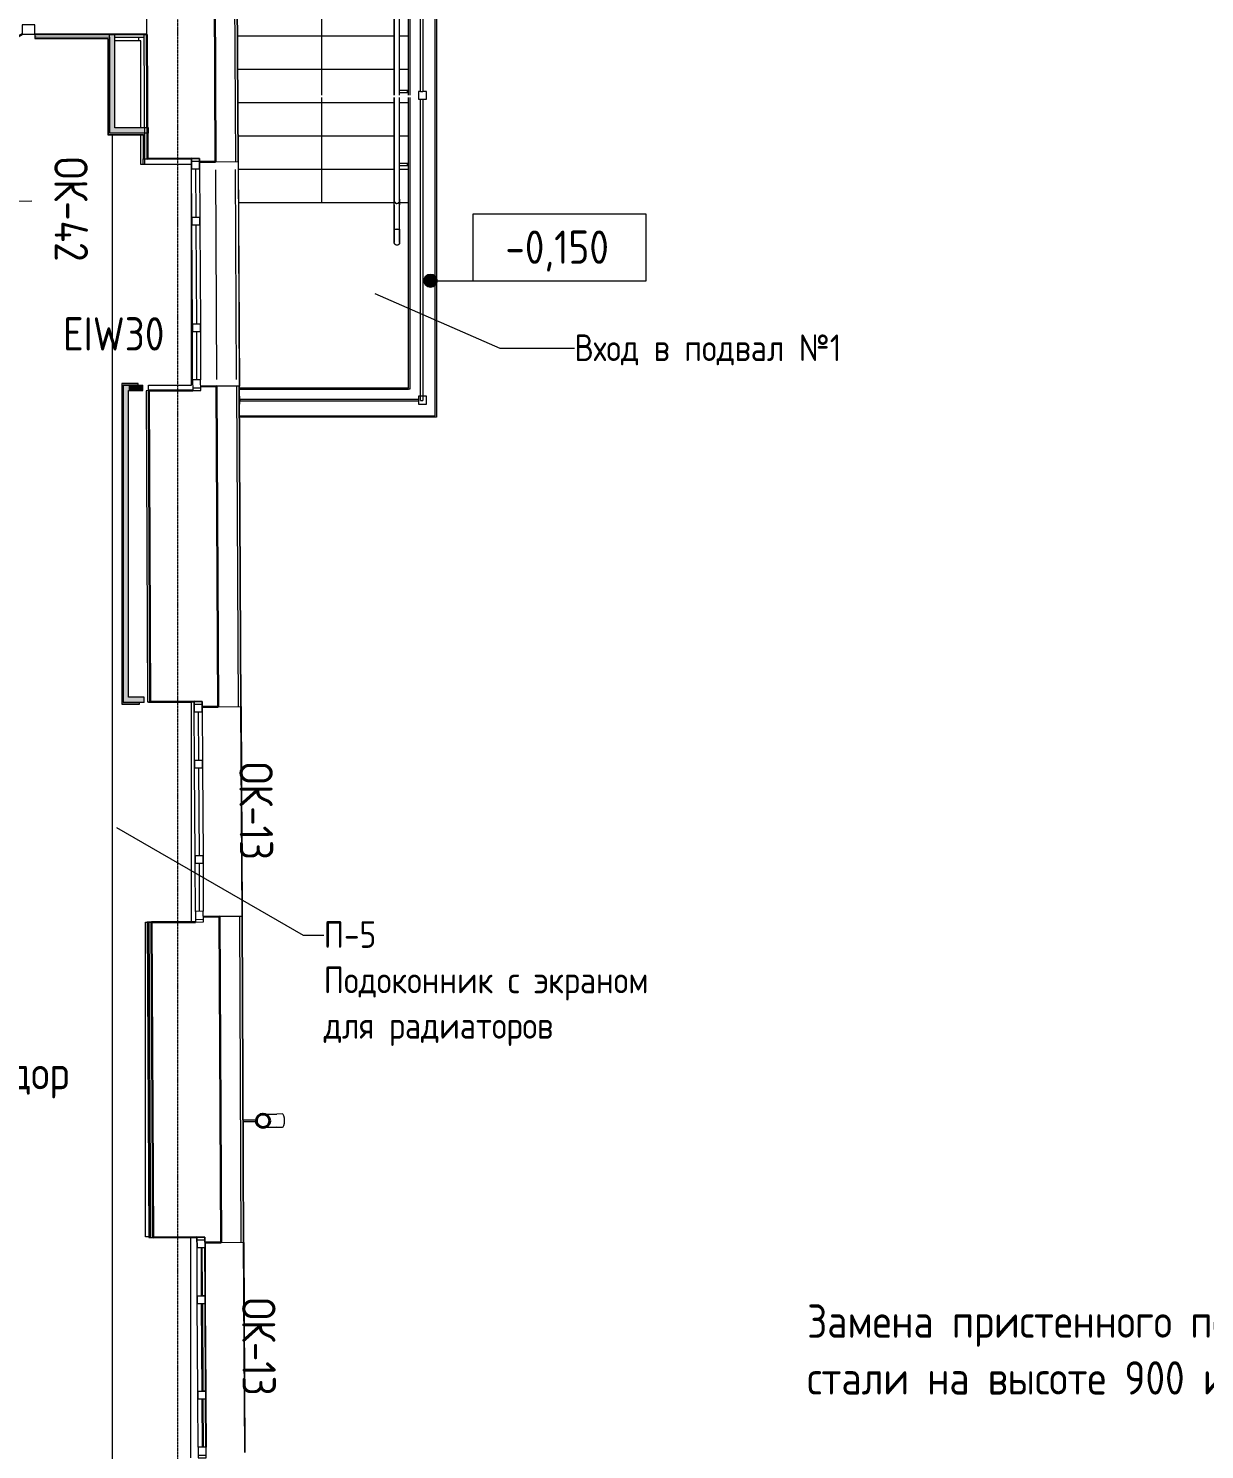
# Model space of a CAD drawing. Header units: millimetres. Extents: x -11345 to 411485, y -9810 to 73012.
# Drawn here: x 33933 to 42759, y 25864 to 36528 of the extents above; entities that cross this region are included whole.
import ezdxf

# ---------------------------------------------------------------- set-up
doc = ezdxf.new("R2010")
doc.units = ezdxf.units.MM
doc.linetypes.add('ADSK_Линия сетки', pattern=[25, 20, -2.5, 0, -2.5])
for name, color, linetype, lineweight in [('_ Окна', 7, 'Continuous', 9), ('Аннотация', 7, 'Continuous', 18), ('Двери', 7, 'Continuous', 9), ('Лестницы', 7, 'Continuous', 9), ('Марки окон', 7, 'Continuous', 20), ('Марки помещений', 7, 'Continuous', 20), ('Обобщенные модели', 7, 'Continuous', 18), ('Ограждение', 7, 'Continuous', 9), ('Окна', 7, 'Continuous', 9), ('Оси', 253, 'Continuous', 9), ('Отметки', 7, 'Continuous', 9), ('Перекрытие', 7, 'Continuous', 9), ('Размеры', 7, 'Continuous', 5), ('Стены внутренние', 7, 'Continuous', 18), ('Стены наружные', 7, 'Continuous', 18), ('Стены несущие', 7, 'Continuous', 30), ('Стены отделка', 7, 'Continuous', 30), ('Стены штриховка', 7, 'Continuous', 9), ('Стрелки вверх', 7, 'Continuous', 18)]:
    doc.layers.add(name, color=color, linetype=linetype, lineweight=lineweight)
doc.styles.add('GOST Common_2', font='GOST_Common.ttf', dxfattribs={"width": 0.9, "height": 250})
doc.styles.add('GOST Common_3', font='GOST_Common.ttf', dxfattribs={"width": 0.9, "height": 250})
doc.styles.add('GOST Common_6', font='GOST_Common.ttf', dxfattribs={"width": 0.9, "height": 200})
doc.styles.add('GOST Common_7', font='GOST_Common.ttf', dxfattribs={"width": 0.9, "height": 200})
doc.dimstyles.new('ADSK_Основной_2_мм', dxfattribs={"dimscale": 304.8, "dimtxt": 201.142999, "dimasz": 0.463911, "dimexe": 0.492126, "dimexo": 0.492126, "dimgap": 0.098425, "dimtad": 1, "dimrnd": 0.01, "dimdsep": 46, "dimtxsty": 'GOST Common_7', "dimblk1": 'OBLIQUE', "dimblk2": 'OBLIQUE', "dimsah": 1, "dimcen": 0.09, "dimdle": 0.492126, "dimazin": 2, "dimtfac": 1, "dimtdec": 4, "dimtix": 1, "dimtmove": 0, "dimatfit": 3, "dimfxl": 1, "dimtvp": 1, "dimtolj": 1, "dimtzin": 0, "dimlwd": 20, "dimlwe": 20, "dimarcsym": 2})
pattern_1 = [(45, (0, 0), (-106.066, 106.066), [])]

# ---------------------------------------------------------------- blocks, each defined once
blk = doc.blocks.new('Водосток - Тип 1 _карниз больше 490мм_-5143036-План 1-го этажа')
at = {"layer": 'Обобщенные модели'}
for p, q in [((75, 306), (75, 264)), ((175, 264), (175, 306)), ((120, 109), (120, 11)), ((130, 11), (130, 109))]:
    blk.add_line(p, q, dxfattribs=at)
at = {"layer": 'Обобщенные модели', "flags": 128}
for points in [[(75, 173), (75, 174), (75, 177), (75, 180), (75, 183), (75, 186), (75, 190), (75, 193), (75, 197), (75, 201), (75, 205), (75, 210), (75, 214), (75, 219), (75, 224), (75, 229), (75, 234), (75, 239), (75, 245), (75, 250), (75, 256), (75, 261), (75, 264)], [(175, 264), (175, 258), (175, 252), (175, 247), (175, 242), (175, 236), (175, 231), (175, 226), (175, 221), (175, 216), (175, 212), (175, 207), (175, 203), (175, 199), (175, 195), (175, 191), (175, 188), (175, 184), (175, 181), (175, 178), (175, 175), (175, 173)]]:
    blk.add_lwpolyline(points, dxfattribs=at)
at = {"layer": 'Обобщенные модели'}
for start, end in [(90, 270), (270, 90)]:
    blk.add_arc((125, 160), 52, start, end, dxfattribs=at)
at = {"layer": 'Обобщенные модели', "lineweight": 40}
for start, end in [(90, 270), (270, 90)]:
    blk.add_arc((125, 160), 50, start, end, dxfattribs=at)
at = {"layer": 'Обобщенные модели'}
for start_param, end_param in [(4.712389, 6.283185), (3.141593, 4.712389)]:
    blk.add_ellipse((125, 306), major_axis=(-50, 0), ratio=0.309017, start_param=start_param, end_param=end_param, dxfattribs=at)
blk = doc.blocks.new('Дверь-Alumark_двупольная с глухим окном_S70 - 1520х2200 _алюм_ост_ Д11п-6262946-План 1-го этажа')
at = {"layer": 'Двери', "lineweight": 30}
for p, q in [((-540, 190), (166, 597)), ((790, 190), (344, 447))]:
    blk.add_line(p, q, dxfattribs=at)
at = {"layer": 'Двери'}
for p, q in [((-635, 190), (-635, 120)), ((-540, 190), (-635, 190)), ((-635, 120), (-540, 120)), ((-540, 120), (-540, 190)), ((790, 190), (790, 120)), ((885, 190), (790, 190)), ((790, 120), (885, 120)), ((885, 120), (885, 190))]:
    blk.add_line(p, q, dxfattribs=at)
blk = doc.blocks.new('окно трехпол с фрамугой - 1615-2300_h___нов_ ок-13-2116291-План 1-го этажа')
at = {"layer": '_ Окна', "lineweight": 18}
for p, q in [((-828, 75), (-828, 135)), ((-828, 135), (-748, 135)), ((-748, 135), (-748, 75)), ((-388, 75), (-388, 135)), ((-388, 135), (-328, 135)), ((-328, 135), (-328, 75)), ((327, 75), (327, 135)), ((327, 135), (387, 135)), ((387, 135), (387, 75)), ((747, 135), (747, 75)), ((827, 135), (747, 135)), ((827, 75), (827, 135)), ((-748, 75), (-828, 75)), ((-328, 75), (-388, 75)), ((387, 75), (327, 75)), ((747, 75), (827, 75))]:
    blk.add_line(p, q, dxfattribs=at)
at = {"layer": '_ Окна'}
for p, q in [((-808, 75), (-808, 135)), ((807, 75), (807, 135)), ((-748, 105), (-388, 105)), ((-328, 105), (327, 105)), ((387, 105), (747, 105))]:
    blk.add_line(p, q, dxfattribs=at)
at = {"layer": 'Окна'}
for p, q in [((-828, 135), (-828, 75)), ((-748, 135), (-828, 135)), ((-748, 135), (-388, 135)), ((-328, 135), (-388, 135)), ((-328, 135), (327, 135)), ((387, 135), (327, 135)), ((387, 135), (747, 135)), ((827, 135), (747, 135)), ((827, 75), (827, 135)), ((-828, 75), (-748, 75)), ((-388, 75), (-748, 75)), ((-388, 75), (-328, 75)), ((327, 75), (-328, 75)), ((327, 75), (387, 75)), ((747, 75), (387, 75)), ((747, 75), (827, 75))]:
    blk.add_line(p, q, dxfattribs=at)
blk = doc.blocks.new('окно трехпол с фрамугой - 1615-2300_h___нов_ ок-13-V43-План 1-го этажа')
at = {"layer": '_ Окна', "lineweight": 18}
for p, q in [((-828, 75), (-828, 135)), ((-828, 135), (-748, 135)), ((-748, 135), (-748, 75)), ((-388, 75), (-388, 135)), ((-388, 135), (-328, 135)), ((-328, 135), (-328, 75)), ((327, 75), (327, 135)), ((327, 135), (387, 135)), ((387, 135), (387, 75)), ((747, 135), (747, 75)), ((827, 135), (747, 135)), ((827, 75), (827, 135)), ((-748, 75), (-828, 75)), ((-328, 75), (-388, 75)), ((387, 75), (327, 75)), ((747, 75), (827, 75))]:
    blk.add_line(p, q, dxfattribs=at)
at = {"layer": '_ Окна'}
for p, q in [((-808, 75), (-808, 135)), ((807, 75), (807, 135)), ((-748, 105), (-388, 105)), ((-328, 105), (327, 105)), ((387, 105), (747, 105))]:
    blk.add_line(p, q, dxfattribs=at)
at = {"layer": 'Окна'}
for p, q in [((-828, 135), (-828, 75)), ((-748, 135), (-828, 135)), ((-748, 135), (-388, 135)), ((-328, 135), (-388, 135)), ((-328, 135), (327, 135)), ((387, 135), (327, 135)), ((387, 135), (747, 135)), ((827, 135), (747, 135)), ((827, 75), (827, 135)), ((-828, 75), (-748, 75)), ((-388, 75), (-748, 75)), ((-388, 75), (-328, 75)), ((327, 75), (-328, 75)), ((327, 75), (387, 75)), ((747, 75), (387, 75)), ((747, 75), (827, 75))]:
    blk.add_line(p, q, dxfattribs=at)
blk = doc.blocks.new('окно трехпол с фрамугой - 1700-2320_h___нов_ ок42 ЕIW30-6531922-План 1-го этажа')
at = {"layer": '_ Окна', "lineweight": 18}
for p, q in [((-870, 75), (-870, 135)), ((-870, 135), (-790, 135)), ((-790, 135), (-790, 75)), ((-430, 75), (-430, 135)), ((-430, 135), (-370, 135)), ((-370, 135), (-370, 75)), ((370, 75), (370, 135)), ((370, 135), (430, 135)), ((430, 135), (430, 75)), ((790, 135), (790, 75)), ((870, 135), (790, 135)), ((870, 75), (870, 135)), ((-790, 75), (-870, 75)), ((-370, 75), (-430, 75)), ((430, 75), (370, 75)), ((790, 75), (870, 75))]:
    blk.add_line(p, q, dxfattribs=at)
at = {"layer": '_ Окна'}
for p, q in [((-850, 75), (-850, 135)), ((850, 75), (850, 135)), ((-790, 105), (-430, 105)), ((-370, 105), (370, 105)), ((430, 105), (790, 105))]:
    blk.add_line(p, q, dxfattribs=at)
at = {"layer": 'Окна'}
for p, q in [((-870, 135), (-870, 75)), ((-790, 135), (-870, 135)), ((-790, 135), (-430, 135)), ((-370, 135), (-430, 135)), ((-370, 135), (370, 135)), ((430, 135), (370, 135)), ((430, 135), (790, 135)), ((870, 135), (790, 135)), ((870, 75), (870, 135)), ((-870, 75), (-790, 75)), ((-430, 75), (-790, 75)), ((-430, 75), (-370, 75)), ((370, 75), (-370, 75)), ((370, 75), (430, 75)), ((790, 75), (430, 75)), ((790, 75), (870, 75))]:
    blk.add_line(p, q, dxfattribs=at)
blk = doc.blocks.new('Ограждение 5 - Ограждение 1-6938385-План 1-го этажа')
at = {"layer": 'Ограждение'}
h = blk.add_hatch(dxfattribs=at)
h.set_pattern_fill('FP_23', color=256, style=0, pattern_type=2)
h.set_pattern_definition(pattern_1)
h.paths.add_polyline_path([(4732, 39311), (4739, 39311), (4739, 39327), (4699, 39327), (4699, 39311)])
h.paths.add_polyline_path([(4666, 39311), (4666, 39327), (4593, 39327), (4593, 39311), (4665, 39311)])
h.paths.add_polyline_path([(3453, 39311), (3475, 39311), (3475, 39327), (3435, 39327), (3435, 39311)])
h = blk.add_hatch(dxfattribs=at)
h.set_pattern_fill('FP_23', color=256, style=0, pattern_type=2)
h.set_pattern_definition(pattern_1)
h.paths.add_polyline_path([(3673, 39311), (3689, 39311), (3689, 39327), (3673, 39327)])
h.paths.add_polyline_path([(3573, 39311), (3589, 39311), (3589, 39327), (3573, 39327)])
h.paths.add_polyline_path([(4389, 39311), (4389, 39327), (4373, 39327), (4373, 39311)])
h.paths.add_polyline_path([(3773, 39311), (3789, 39311), (3789, 39327), (3773, 39327)])
h.paths.add_polyline_path([(3873, 39311), (3889, 39311), (3889, 39327), (3873, 39327)])
h.paths.add_polyline_path([(4589, 39311), (4589, 39327), (4573, 39327), (4573, 39311)])
h.paths.add_polyline_path([(4073, 39311), (4089, 39311), (4089, 39327), (4073, 39327)])
h.paths.add_polyline_path([(4489, 39311), (4489, 39327), (4473, 39327), (4473, 39311)])
h.paths.add_polyline_path([(3989, 39311), (3989, 39327), (3973, 39327), (3973, 39311)])
h.paths.add_polyline_path([(4273, 39311), (4289, 39311), (4289, 39327), (4273, 39327)])
h.paths.add_polyline_path([(4189, 39311), (4189, 39327), (4173, 39327), (4173, 39311)])
h = blk.add_hatch(dxfattribs=at)
h.set_pattern_fill('FP_23', color=256, style=0, pattern_type=2)
h.set_pattern_definition(pattern_1)
h.paths.add_polyline_path([(4838, 38534), (4838, 38651), (4822, 38651), (4822, 38534)])
at = {"layer": 'Ограждение', "lineweight": 18}
for p, q in [((3475, 39327), (3435, 39327)), ((3435, 39327), (3435, 39311)), ((3435, 39311), (3475, 39311)), ((3475, 39311), (3475, 39327)), ((3589, 39327), (3573, 39327)), ((3573, 39327), (3573, 39311)), ((3589, 39311), (3589, 39327)), ((3689, 39327), (3673, 39327)), ((3673, 39327), (3673, 39311)), ((3689, 39311), (3689, 39327)), ((3789, 39327), (3773, 39327)), ((3773, 39327), (3773, 39311)), ((3789, 39311), (3789, 39327)), ((3889, 39327), (3873, 39327)), ((3873, 39327), (3873, 39311)), ((3889, 39311), (3889, 39327)), ((3989, 39327), (3973, 39327)), ((3973, 39327), (3973, 39311)), ((3989, 39311), (3989, 39327)), ((4089, 39327), (4073, 39327)), ((4073, 39327), (4073, 39311)), ((4089, 39311), (4089, 39327)), ((4189, 39327), (4173, 39327)), ((4173, 39327), (4173, 39311)), ((4189, 39311), (4189, 39327)), ((4289, 39327), (4273, 39327)), ((4273, 39327), (4273, 39311)), ((4289, 39311), (4289, 39327)), ((4389, 39327), (4373, 39327)), ((4373, 39327), (4373, 39311)), ((4389, 39311), (4389, 39327)), ((4489, 39327), (4473, 39327)), ((4473, 39327), (4473, 39311)), ((4489, 39311), (4489, 39327)), ((4589, 39327), (4573, 39327)), ((4573, 39327), (4573, 39311)), ((4589, 39311), (4589, 39327)), ((4666, 39327), (4593, 39327)), ((4593, 39327), (4593, 39311)), ((4593, 39311), (4666, 39311)), ((4666, 39311), (4666, 39327)), ((4739, 39327), (4699, 39327)), ((4699, 39327), (4699, 39311)), ((4699, 39311), (4739, 39311)), ((4739, 39311), (4739, 39327)), ((4866, 39347), (4806, 39347)), ((4806, 39347), (4806, 39287)), ((4806, 39287), (4866, 39287)), ((4866, 39287), (4866, 39347)), ((4838, 39161), (4822, 39161)), ((4822, 39161), (4822, 39145)), ((4822, 39145), (4838, 39145)), ((4838, 39145), (4838, 39161)), ((4838, 39061), (4822, 39061)), ((4822, 39061), (4822, 39045)), ((4822, 39045), (4838, 39045)), ((4838, 39045), (4838, 39061)), ((4838, 38961), (4822, 38961)), ((4822, 38961), (4822, 38945)), ((4822, 38945), (4838, 38945)), ((4838, 38945), (4838, 38961)), ((4838, 38861), (4822, 38861)), ((4822, 38861), (4822, 38845)), ((4822, 38845), (4838, 38845)), ((4838, 38845), (4838, 38861)), ((4838, 38761), (4822, 38761)), ((4822, 38761), (4822, 38745)), ((4822, 38745), (4838, 38745)), ((4838, 38745), (4838, 38761)), ((4838, 38661), (4822, 38661)), ((4822, 38661), (4822, 38654)), ((4822, 38654), (4838, 38654)), ((4838, 38651), (4822, 38651)), ((4822, 38651), (4822, 38534)), ((4838, 38654), (4838, 38661)), ((4838, 38534), (4838, 38651)), ((4822, 38534), (4838, 38534))]:
    blk.add_line(p, q, dxfattribs=at)
at = {"layer": 'Ограждение'}
for p, q in [((3475, 39327), (3573, 39327)), ((3573, 39311), (3475, 39311)), ((3589, 39327), (3673, 39327)), ((3673, 39311), (3589, 39311)), ((3689, 39327), (3773, 39327)), ((3773, 39311), (3689, 39311)), ((3789, 39327), (3873, 39327)), ((3873, 39311), (3789, 39311)), ((3889, 39327), (3973, 39327)), ((3973, 39311), (3889, 39311)), ((3989, 39327), (4073, 39327)), ((4073, 39311), (3989, 39311)), ((4089, 39327), (4173, 39327)), ((4173, 39311), (4089, 39311)), ((4189, 39327), (4273, 39327)), ((4273, 39311), (4189, 39311)), ((4289, 39327), (4373, 39327)), ((4373, 39311), (4289, 39311)), ((4389, 39327), (4473, 39327)), ((4473, 39311), (4389, 39311)), ((4489, 39327), (4573, 39327)), ((4573, 39311), (4489, 39311)), ((4589, 39327), (4593, 39327)), ((4593, 39311), (4589, 39311)), ((4822, 39161), (4822, 39287)), ((4838, 39287), (4838, 39161)), ((4822, 39061), (4822, 39145)), ((4838, 39145), (4838, 39061)), ((4822, 38961), (4822, 39045)), ((4838, 39045), (4838, 38961)), ((4822, 38861), (4822, 38945)), ((4838, 38945), (4838, 38861)), ((4822, 38761), (4822, 38845)), ((4838, 38845), (4838, 38761)), ((4822, 38661), (4822, 38745)), ((4838, 38745), (4838, 38661)), ((4822, 38651), (4822, 38654)), ((4838, 38654), (4838, 38651)), ((4822, 36054), (4822, 38534)), ((4838, 38534), (4838, 36054)), ((4822, 36056), (4806, 36056)), ((4806, 36056), (4806, 35996)), ((4822, 36054), (4838, 36054)), ((4866, 36056), (4838, 36056)), ((4866, 35996), (4866, 36056)), ((4806, 35996), (4866, 35996)), ((4822, 33736), (4822, 35996)), ((4838, 35996), (4838, 33736)), ((3466, 33769), (3463, 33769)), ((3464, 33709), (3466, 33709)), ((3466, 33709), (3466, 33769)), ((3466, 33747), (4806, 33747)), ((3466, 33747), (4806, 33747)), ((3466, 33747), (3466, 33731)), ((4806, 33731), (3466, 33731)), ((4866, 33769), (4806, 33769)), ((4806, 33769), (4806, 33709)), ((4806, 33709), (4866, 33709)), ((4822, 33736), (4838, 33736)), ((4866, 33709), (4866, 33769))]:
    blk.add_line(p, q, dxfattribs=at)
blk = doc.blocks.new('Тип верхнего поручня - Верхний поручень_Внутренний_-6947283-План 1-го этажа')
at = {"layer": 'Ограждение'}
for p, q in [((4625, 39302), (4625, 39102)), ((4648, 39302), (4643, 39302)), ((4665, 39102), (4665, 39302)), ((4625, 39102), (4625, 38989)), ((4665, 38989), (4665, 39102)), ((4625, 38970), (4625, 36027)), ((4665, 36027), (4665, 38970)), ((4625, 36011), (4625, 35248)), ((4665, 35248), (4665, 36011)), ((4625, 35204), (4625, 35022)), ((4665, 35022), (4665, 35204)), ((4643, 35022), (4648, 35022))]:
    blk.add_line(p, q, dxfattribs=at)
at = {"layer": 'Ограждение', "flags": 128}
for points in [[(4625, 38989), (4625, 38988), (4625, 38987), (4625, 38986), (4625, 38984), (4625, 38983), (4625, 38982), (4625, 38981), (4625, 38980), (4625, 38979), (4625, 38977), (4625, 38976), (4625, 38975), (4625, 38974), (4625, 38973), (4625, 38972), (4625, 38971), (4625, 38970)], [(4665, 38970), (4665, 38971), (4665, 38972), (4665, 38973), (4665, 38974), (4665, 38975), (4665, 38976), (4665, 38978), (4665, 38979), (4665, 38980), (4665, 38981), (4665, 38982), (4665, 38983), (4665, 38984), (4665, 38986), (4665, 38987), (4665, 38988), (4665, 38989)], [(4625, 35204), (4625, 35207), (4625, 35210), (4625, 35212), (4625, 35215), (4625, 35218), (4625, 35221), (4625, 35223), (4625, 35226), (4625, 35229), (4625, 35231), (4625, 35234), (4625, 35236), (4625, 35239), (4625, 35241), (4625, 35244), (4625, 35246), (4625, 35248)], [(4665, 35248), (4665, 35246), (4665, 35243), (4665, 35241), (4665, 35238), (4665, 35236), (4665, 35234), (4665, 35231), (4665, 35228), (4665, 35226), (4665, 35223), (4665, 35220), (4665, 35218), (4665, 35215), (4665, 35212), (4665, 35209), (4665, 35206), (4665, 35204)]]:
    blk.add_lwpolyline(points, dxfattribs=at)
blk = doc.blocks.new('Тип верхнего поручня - D40 шаг 200-16091-План 1-го этажа')
at = {"layer": 'Ограждение'}
for p, q in [((0, 2), (0, 0)), ((0, 0), (0, -2))]:
    blk.add_line(p, q, dxfattribs=at)
at = {"layer": 'Ограждение', "flags": 128}
for points in [[(0, 20), (4, 20), (8, 20), (12, 20), (16, 20), (20, 20), (24, 20), (28, 20), (31, 20), (35, 20), (39, 20), (43, 20), (46, 20), (50, 20), (53, 20), (56, 20), (60, 20), (63, 20), (66, 20), (69, 20), (72, 20), (74, 20), (77, 20), (80, 20), (82, 20), (84, 20), (86, 20), (88, 20), (90, 20), (92, 20), (93, 20), (95, 20), (96, 20), (97, 20), (98, 20), (99, 20), (99, 20), (100, 20), (100, 20), (100, 20), (100, 20)], [(100, 20), (100, 20), (100, 20), (99, 20), (99, 20), (98, 20), (97, 20), (96, 20), (95, 20), (94, 20), (92, 20), (90, 20), (89, 20), (87, 20), (85, 20), (83, 20), (80, 20), (78, 20), (75, 20), (72, 20), (70, 20), (67, 20), (64, 20), (61, 20), (57, 20), (54, 20), (51, 20), (47, 20), (44, 20), (40, 20), (36, 20), (32, 20), (29, 20), (25, 20), (21, 20), (17, 20), (13, 20), (9, 20), (5, 20), (1, 20), (0, 20)], [(100, 20), (101, 20), (102, 20), (102, 20), (103, 20), (104, 20), (105, 19), (106, 19), (106, 19), (107, 19), (108, 18), (109, 18), (109, 18), (110, 17), (111, 17), (111, 17), (112, 16), (113, 16), (113, 15), (114, 14), (114, 14), (115, 13), (115, 13), (116, 12), (116, 11), (117, 11), (117, 10), (118, 9), (118, 9), (118, 8), (119, 7), (119, 6), (119, 6), (119, 5), (120, 4), (120, 3), (120, 3), (120, 2), (120, 1), (120, 0), (120, 0)], [(120, 0), (120, -1), (120, -2), (120, -2), (120, -3), (120, -4), (119, -5), (119, -6), (119, -6), (119, -7), (118, -8), (118, -9), (118, -9), (117, -10), (117, -11), (117, -11), (116, -12), (116, -13), (115, -13), (114, -14), (114, -14), (113, -15), (113, -15), (112, -16), (111, -16), (111, -17), (110, -17), (109, -18), (109, -18), (108, -18), (107, -19), (106, -19), (106, -19), (105, -19), (104, -20), (103, -20), (103, -20), (102, -20), (101, -20), (100, -20), (100, -20)], [(0, -20), (4, -20), (8, -20), (12, -20), (16, -20), (20, -20), (24, -20), (28, -20), (31, -20), (35, -20), (39, -20), (43, -20), (46, -20), (50, -20), (53, -20), (56, -20), (60, -20), (63, -20), (66, -20), (69, -20), (72, -20), (74, -20), (77, -20), (80, -20), (82, -20), (84, -20), (86, -20), (88, -20), (90, -20), (92, -20), (93, -20), (95, -20), (96, -20), (97, -20), (98, -20), (99, -20), (99, -20), (100, -20), (100, -20), (100, -20), (100, -20)], [(100, -20), (100, -20), (100, -20), (99, -20), (99, -20), (98, -20), (97, -20), (96, -20), (95, -20), (94, -20), (92, -20), (90, -20), (89, -20), (87, -20), (85, -20), (83, -20), (80, -20), (78, -20), (75, -20), (72, -20), (70, -20), (67, -20), (64, -20), (61, -20), (57, -20), (54, -20), (51, -20), (47, -20), (44, -20), (40, -20), (36, -20), (32, -20), (29, -20), (25, -20), (21, -20), (17, -20), (13, -20), (9, -20), (5, -20), (1, -20), (0, -20)]]:
    blk.add_lwpolyline(points, dxfattribs=at)
blk = doc.blocks.new('Тип верхнего поручня - Верхний поручень_Внутренний_-V92-План 1-го этажа')
at = {"layer": 'Ограждение'}
for p, q in [((4625, 39302), (4665, 39302)), ((4625, 38989), (4625, 39302)), ((4665, 38989), (4665, 39302)), ((4625, 38989), (4625, 38958)), ((4625, 36027), (4625, 38958)), ((4665, 38989), (4665, 38958)), ((4665, 36027), (4665, 38958)), ((4625, 35235), (4625, 36011)), ((4665, 35235), (4665, 36011)), ((4625, 35204), (4625, 35235)), ((4625, 35022), (4625, 35204)), ((4665, 35204), (4665, 35235)), ((4665, 35022), (4665, 35204)), ((4625, 35022), (4665, 35022))]:
    blk.add_line(p, q, dxfattribs=at)
blk = doc.blocks.new('Тип перил - Перила_Внутренний_-6947296-План 1-го этажа')
at = {"layer": 'Ограждение'}
for p, q in [((4625, 39102), (4625, 38989)), ((4648, 39102), (4643, 39102)), ((4665, 38989), (4665, 39102)), ((4625, 38970), (4625, 36027)), ((4665, 36027), (4665, 38970)), ((4625, 36011), (4625, 35222)), ((4665, 35222), (4665, 36011))]:
    blk.add_line(p, q, dxfattribs=at)
at = {"layer": 'Ограждение', "flags": 128}
for points in [[(4625, 38989), (4625, 38988), (4625, 38987), (4625, 38986), (4625, 38984), (4625, 38983), (4625, 38982), (4625, 38981), (4625, 38980), (4625, 38979), (4625, 38977), (4625, 38976), (4625, 38975), (4625, 38974), (4625, 38973), (4625, 38972), (4625, 38971), (4625, 38970)], [(4665, 38970), (4665, 38971), (4665, 38972), (4665, 38973), (4665, 38974), (4665, 38975), (4665, 38976), (4665, 38978), (4665, 38979), (4665, 38980), (4665, 38981), (4665, 38982), (4665, 38983), (4665, 38984), (4665, 38986), (4665, 38987), (4665, 38988), (4665, 38989)]]:
    blk.add_lwpolyline(points, dxfattribs=at)
blk = doc.blocks.new('Тип перил - D40-V93-План 1-го этажа')
at = {"layer": 'Ограждение', "flags": 128}
for points in [[(4626, 35230), (4626, 35229), (4626, 35228), (4627, 35227), (4627, 35226), (4628, 35225), (4628, 35224), (4629, 35223), (4629, 35222), (4630, 35221), (4631, 35221), (4631, 35220), (4632, 35219), (4632, 35219), (4633, 35218), (4634, 35218), (4634, 35217), (4635, 35217), (4635, 35217), (4636, 35216), (4637, 35216), (4637, 35216), (4638, 35216), (4638, 35215), (4639, 35215), (4639, 35215), (4640, 35215), (4641, 35215), (4641, 35215), (4642, 35214), (4642, 35214), (4643, 35214), (4643, 35214), (4644, 35214), (4644, 35214), (4645, 35214), (4645, 35214), (4645, 35214)], [(4665, 35230), (4665, 35229), (4664, 35228), (4664, 35227), (4663, 35226), (4663, 35225), (4662, 35224), (4662, 35223), (4661, 35222), (4661, 35221), (4660, 35221), (4659, 35220), (4659, 35219), (4658, 35219), (4657, 35218), (4657, 35218), (4656, 35217), (4656, 35217), (4655, 35217), (4654, 35216), (4654, 35216), (4653, 35216), (4653, 35216), (4652, 35215), (4652, 35215), (4651, 35215), (4651, 35215), (4650, 35215), (4649, 35215), (4649, 35214), (4648, 35214), (4648, 35214), (4647, 35214), (4647, 35214), (4646, 35214), (4646, 35214), (4645, 35214), (4645, 35214)]]:
    blk.add_lwpolyline(points, dxfattribs=at)
blk = doc.blocks.new('Тип перил - Перила_Внутренний_-V95-План 1-го этажа')
at = {"layer": 'Ограждение'}
for p, q in [((4625, 39102), (4665, 39102)), ((4625, 38989), (4625, 39102)), ((4665, 38989), (4665, 39102)), ((4625, 38989), (4625, 38958)), ((4625, 36027), (4625, 38958)), ((4665, 38989), (4665, 38958)), ((4665, 36027), (4665, 38958)), ((4625, 35222), (4625, 36011)), ((4665, 35222), (4665, 36011)), ((4625, 35222), (4636, 35222)), ((4655, 35222), (4665, 35222))]:
    blk.add_line(p, q, dxfattribs=at)
blk = doc.blocks.new('ADSK_Ограждение_Опоры_Г_образная - D15 высота60 консоль80-V89-План 1-го этажа')
at = {"layer": 'Ограждение'}
for p, q in [((-7.5, 80), (-7.5, 20)), ((0, 80), (-7.5, 80)), ((7.5, 80), (0, 80)), ((7.5, 20), (7.5, 80))]:
    blk.add_line(p, q, dxfattribs=at)
blk = doc.blocks.new('Окна 207 - Окна 188-7232932-План 1-го этажа')
at = {"layer": 'Окна'}
for p, q in [((3166, 31039), (3164, 31398)), ((3180, 31398), (3182, 31039)), ((3166, 31039), (3182, 31039)), ((3170, 30324), (3167, 30978)), ((3183, 30978), (3186, 30324)), ((3170, 30324), (3186, 30324)), ((3172, 29904), (3170, 30263)), ((3186, 30263), (3188, 29904)), ((3172, 29904), (3188, 29904))]:
    blk.add_line(p, q, dxfattribs=at)
blk = doc.blocks.new('_Oblique')
at = {"color": 0, "linetype": 'ByBlock', "lineweight": -2}
blk.add_line((-0.5, -0.5), (0.5, 0.5), dxfattribs=at)
blk = doc.blocks.new('DIMBLOCK79-План 1-го этажа')
at = {"layer": 'Defpoints', "color": 0, "transparency": 16777216}
for p in [(34110, 35232), (33492, 34079), (33823, 34081)]:
    blk.add_point(p, dxfattribs=at)
at = {"layer": 'Размеры', "color": 0, "transparency": 16777216}
for p, q in [((33486, 35379), (33493, 33929)), ((33960, 35232), (33336, 35228)), ((33673, 34080), (33342, 34079))]:
    blk.add_line(p, q, dxfattribs=at)
at = {"layer": 'Размеры', "color": 0, "transparency": 16777216, "xscale": 141.4, "yscale": 141.4, "zscale": 141.4}
for p, rotation in [((33486, 35229), 90.29450663479018), ((33492, 34079), 270.2945066347901)]:
    blk.add_blockref('_Oblique', p, dxfattribs=dict(at, rotation=rotation))
at = {"layer": 'Размеры', "color": 0, "lineweight": 20, "transparency": 16777216, "insert": (33619, 34655), "char_height": 200, "width": 515.47, "attachment_point": 5, "rotation": 270.2945, "style": 'GOST Common_7'}
blk.add_mtext('\\A1;1150', dxfattribs=at)
blk = doc.blocks.new('Высотные отметки - Рамка-12095-План 1-го этажа')
at = {"layer": 'Аннотация', "lineweight": 20}
for p, q in [((-6.5, 0), (-6.5, 5)), ((-6.5, 5), (6.5, 5)), ((6.5, 5), (6.5, 0)), ((6.5, 0), (-6.5, 0))]:
    blk.add_line(p, q, dxfattribs=at)
blk = doc.blocks.new('оси')
at = {"layer": 'Оси', "linetype": 'ADSK_Линия сетки'}
blk.add_line((9500, -6855.047), (9500, 46377.998), dxfattribs=at)

msp = doc.modelspace()

# ---------------------------------------------------------------- hatches: boundary and pattern name
at = {"layer": 'Отметки'}
h = msp.add_hatch(color=256, dxfattribs=at)
edge = h.paths.add_edge_path()
edge.add_arc((36950.60574, 34635.07095), 50, 0, 360)
at = {"layer": 'Стены внутренние'}
for points in [[(34581.73425, 35780.94727), (34581.73425, 36482.13995), (34541.73425, 36481.41951), (34541.73425, 35780.94727), (34579.95233, 35780.94727)], [(34581.0665, 35740.94727), (34806.22697, 35740.94727), (34806.02365, 35780.94727), (34541.73425, 35780.94727), (34541.73425, 35740.94727), (34561.73425, 35740.94727)], [(34645.24035, 31510.24807), (34685.24035, 31510.24807), (34685.24035, 33851.01961), (34645.24035, 33851.01961), (34645.24035, 32361.00232)], [(34685.24035, 33811.01961), (34791.03625, 33811.01961), (34791.03625, 33851.01961), (34685.24035, 33851.01961), (34685.24035, 33816.02368)], [(34787.93394, 31470.24807), (34802.73082, 31470.24807), (34802.73082, 31510.24807), (34645.24035, 31510.24807), (34645.24035, 31470.24807), (34762.46205, 31470.24807)]]:
    msp.add_hatch(color=256, dxfattribs=at).paths.add_polyline_path(points)

# ---------------------------------------------------------------- linework, layer by layer
at = {"layer": 'Аннотация', "lineweight": 9}
for p, q in [((36533.4004, 34538.97261), (37471.56251, 34127.74483)), ((37471.56251, 34127.74483), (38030.94997, 34127.74483)), ((34594.73915, 30531.55928), (35994.11702, 29724.8651)), ((35994.11702, 29724.8651), (36149.35528, 29724.8651))]:
    msp.add_line(p, q, dxfattribs=at)
at = {"layer": 'Лестницы'}
for p, q in [((35503.52196, 36471.57317), (36679.12205, 36471.57317)), ((35503.52196, 36471.57317), (36679.12205, 36471.57317)), ((36719.12205, 36471.57317), (36785.40637, 36471.57317)), ((36719.12205, 36471.57317), (36785.40637, 36471.57317)), ((35504.79268, 36221.57317), (36679.12205, 36221.57317)), ((35504.79268, 36221.57317), (36679.12205, 36221.57317)), ((36719.12205, 36221.57317), (36785.40637, 36221.57317)), ((36719.12205, 36221.57317), (36785.40637, 36221.57317)), ((35506.06341, 35971.57317), (36679.12205, 35971.57317)), ((35506.06341, 35971.57317), (36679.12205, 35971.57317)), ((36719.12205, 35971.57317), (36785.40637, 35971.57317)), ((36719.12205, 35971.57317), (36785.40637, 35971.57317)), ((35507.33413, 35721.57317), (36679.12205, 35721.57317)), ((35507.33413, 35721.57317), (36679.12205, 35721.57317)), ((36719.12205, 35721.57317), (36785.40637, 35721.57317)), ((36719.12205, 35721.57317), (36785.40637, 35721.57317)), ((35508.60485, 35471.57317), (36679.12205, 35471.57317)), ((35508.60485, 35471.57317), (36679.12205, 35471.57317)), ((36719.12205, 35471.57317), (36785.40637, 35471.57317)), ((36719.12205, 35471.57317), (36785.40637, 35471.57317)), ((35509.87557, 35221.57317), (36679.12205, 35221.57317)), ((35509.87557, 35221.57317), (36679.12205, 35221.57317)), ((36719.12205, 35221.57317), (36785.40637, 35221.57317)), ((36719.12205, 35221.57317), (36785.40637, 35221.57317))]:
    msp.add_line(p, q, dxfattribs=at)
at = {"layer": 'Отметки', "lineweight": 20}
for p, q in [((36950.60574, 34635.07095), (37596.52923, 34635.07095)), ((37596.52923, 34635.07095), (37919.49097, 34635.07095))]:
    msp.add_line(p, q, dxfattribs=at)
at = {"layer": 'Отметки'}
msp.add_circle((36950.60574, 34635.07095), 50, dxfattribs=at)
at = {"layer": 'Перекрытие'}
for p, q in [((34776.73425, 36435), (34581.73425, 36435)), ((34776.73425, 35780.94727), (34776.73425, 36435)), ((34561.73425, 35729.10566), (34561.73425, 20686.3417)), ((34776.73425, 35506.91428), (34776.73425, 35728.94727)), ((35157.41654, 35506.91428), (34776.73425, 35506.91428)), ((35157.41654, 33851.01961), (35157.41654, 35506.91428)), ((35509.87557, 35221.57317), (36679.12205, 35221.57317)), ((36719.12205, 35221.57317), (36785.40637, 35221.57317)), ((34833.73425, 33809.96128), (34833.73425, 33851.01961)), ((34833.73425, 33851.01961), (35157.41654, 33851.01961)), ((34833.73425, 31470.26308), (34833.73425, 31475.56446)), ((35157.41654, 31470.26308), (34833.73425, 31470.26308)), ((35157.41654, 29822.18832), (35157.41654, 31470.26308)), ((34811.73425, 27459.67781), (34811.73425, 29820.94727)), ((34811.73425, 29820.94727), (34913.25393, 29820.94727)), ((34836.31958, 27459.67781), (34811.73425, 27459.67781)), ((35152.56973, 25802.40464), (35152.56973, 27457.42602))]:
    msp.add_line(p, q, dxfattribs=at)
at = {"layer": 'Стены внутренние'}
for p, q in [((36785.40637, 36026.57317), (36785.40637, 39310.57317)), ((34762.69866, 36435), (34762.56371, 36461.54964)), ((36785.40637, 33831.57317), (36785.40637, 36010.57317)), ((34807.41653, 35506.91428), (34807.1983, 35549.84888)), ((35337.62095, 35468.04387), (35345.6264, 33893.06421)), ((35516.99162, 33821.57317), (36785.40637, 33821.57317))]:
    msp.add_line(p, q, dxfattribs=at)
at = {"layer": 'Стены наружные'}
for p, q in [((36795.40637, 39406.57317), (36795.40637, 36026.57317)), ((36985.40637, 33621.57317), (36985.40637, 39406.57317)), ((36995.40637, 39426.57317), (36995.40637, 33611.57317)), ((36795.40637, 36010.57317), (36795.40637, 33821.57317)), ((34795.41638, 35506.91428), (34795.19846, 35549.78789)), ((35507.31633, 35528.40718), (35515.88089, 33843.42895)), ((35508.31169, 35529.24989), (35516.88539, 33842.47286)), ((35495.62446, 33893.82664), (35487.61902, 35468.80629)), ((35516.94079, 33831.57317), (36785.40637, 33831.57317)), ((36795.40637, 33821.57317), (36785.40637, 33821.57317)), ((35518.00819, 33621.57317), (36985.40637, 33621.57317)), ((36995.40637, 33611.57317), (35518.05902, 33611.57317)), ((35536.10693, 29864.11368), (35528.10148, 31439.09333)), ((35529.10147, 31439.09842), (35537.10692, 29864.11876)), ((35556.54347, 25843.4585), (35548.53802, 27418.43815)), ((35549.53801, 27418.44324), (35557.54346, 25843.46358))]:
    msp.add_line(p, q, dxfattribs=at)
at = {"layer": 'Стены несущие'}
for p, q in [((35337.31852, 35527.5431), (35297.9319, 43276.40982)), ((34822.46382, 36481.35423), (33980.94772, 36484.10087)), ((34822.46382, 36481.35423), (34827.19804, 35549.95054)), ((34827.19804, 35549.95054), (35157.19378, 35551.62787)), ((35217.32008, 35526.93316), (35337.31852, 35527.5431)), ((35166.03789, 33811.65035), (34836.04215, 33809.97301)), ((34836.04215, 33809.97301), (34847.90733, 31475.6365)), ((35345.88308, 33842.56487), (35225.88463, 33841.95493)), ((35358.10405, 31438.22926), (35345.88308, 33842.56487)), ((34847.90733, 31475.6365), (35177.90306, 31477.31383)), ((35238.1056, 31437.61932), (35358.10405, 31438.22926)), ((35366.1095, 29863.2496), (35246.11105, 29862.63966)), ((35366.1095, 29863.2496), (35378.53551, 27418.57406)), ((35186.31513, 29822.33521), (34856.3194, 29820.65788)), ((34868.33878, 27455.98131), (34856.3194, 29820.65788)), ((35246.31944, 29821.64019), (35246.31436, 29822.64018)), ((34868.33878, 27455.98131), (35198.33452, 27457.65864)), ((35258.53706, 27417.96412), (35378.53551, 27418.57406))]:
    msp.add_line(p, q, dxfattribs=at)
at = {"layer": 'Стены отделка', "lineweight": 9}
for p, q in [((35507.31633, 35528.40718), (35467.07576, 43445.27768)), ((35467.07609, 43445.13948), (35507.3117, 35529.24481)), ((35508.31169, 35529.24989), (35468.07608, 43445.14456)), ((33980.94772, 36484.10087), (33980.88244, 36464.10098)), ((33980.94772, 36484.10087), (33980.94772, 36484.10087)), ((34802.39935, 36461.41961), (34802.46462, 36481.41951)), ((34822.46382, 36481.35423), (34802.46408, 36481.25258)), ((34807.1983, 35549.84888), (34802.46408, 36481.25258)), ((33980.88244, 36464.10098), (33980.84327, 36452.10104)), ((33980.84327, 36452.10104), (34529.73425, 36450.30951)), ((33980.88244, 36464.10098), (33990.88238, 36464.06834)), ((34529.73425, 36450.30951), (34529.73425, 35730.94727)), ((34541.73425, 36462.2704), (34541.73425, 35740.94727)), ((34581.73425, 36462.13985), (34802.39935, 36461.41961)), ((34581.73425, 35780.94727), (34581.73425, 36462.13985)), ((34531.73425, 35728.94727), (34794.28781, 35728.94727)), ((34835.32721, 35740.94727), (34541.73425, 35740.94727)), ((34835.32721, 35780.94727), (34581.73425, 35780.94727)), ((34794.28781, 35728.94727), (34795.19846, 35549.78789)), ((34835.32721, 35740.94727), (34835.32721, 35780.94727)), ((34795.19846, 35549.78789), (34827.19804, 35549.95054)), ((35337.31852, 35527.5431), (35507.31633, 35528.40718)), ((35507.3117, 35529.24481), (35508.31169, 35529.24989)), ((34633.24035, 33863.01961), (34633.24035, 31460.24807)), ((34755.77149, 33863.01961), (34635.24035, 33863.01961)), ((34645.24035, 33851.01961), (34645.24035, 31470.24807)), ((34645.24035, 33851.01961), (34791.03625, 33851.01961)), ((34685.24035, 33811.01961), (34791.03625, 33811.01961)), ((34685.24035, 31510.24807), (34685.24035, 33811.01961)), ((34755.83249, 33851.01961), (34755.77149, 33863.01961)), ((34791.03625, 33811.01961), (34791.03625, 33851.01961)), ((34836.04215, 33809.97301), (34816.04241, 33809.87136)), ((34816.04241, 33809.87136), (34827.90758, 31475.53484)), ((35515.88089, 33843.42895), (35345.88308, 33842.56487)), ((35528.10185, 31439.09333), (35515.88089, 33843.42895)), ((35516.88539, 33842.47286), (35515.8854, 33842.46777)), ((35515.8854, 33842.46777), (35528.10148, 31439.09333)), ((35529.10147, 31439.09842), (35516.88539, 33842.47286)), ((34802.73082, 31470.24807), (34645.24035, 31470.24807)), ((34802.73082, 31510.24807), (34685.24035, 31510.24807)), ((34767.99468, 31458.24807), (34767.93368, 31470.24807)), ((34802.73082, 31470.24807), (34802.73082, 31510.24807)), ((34827.90758, 31475.53484), (34847.90733, 31475.6365)), ((34635.24035, 31458.24807), (34767.99468, 31458.24807)), ((35358.10405, 31438.22926), (35529.10147, 31439.09842)), ((35537.10692, 29864.11876), (35366.1095, 29863.2496)), ((35366.1095, 29863.2496), (35366.1095, 29863.2496)), ((35516.10756, 29864.01202), (35516.11264, 29863.01204)), ((35536.10693, 29864.11368), (35548.53802, 27418.43815)), ((35548.53331, 27419.43814), (35536.1073, 29864.11368)), ((35549.53801, 27418.44324), (35537.10692, 29864.11876)), ((34856.3194, 29820.65788), (34824.31981, 29820.49523)), ((34824.31981, 29820.49523), (34836.3392, 27455.81866)), ((34836.31966, 29820.55622), (34848.33904, 27455.87965)), ((34836.3392, 27455.81866), (34868.33878, 27455.98131)), ((35378.53551, 27418.57406), (35548.53331, 27419.43814)), ((35548.53802, 27418.43815), (35549.53801, 27418.44324))]:
    msp.add_line(p, q, dxfattribs=at)
at = {"layer": 'Стены штриховка'}
for p, q in [((35447.17648, 43425.41088), (35487.31659, 35528.30552)), ((34822.46382, 36481.35423), (34820.53228, 36861.36256)), ((34541.73425, 36462.2704), (34541.73425, 36482.27051)), ((34581.73425, 36462.13985), (34581.73425, 36482.13995)), ((33980.8498, 36454.10103), (34531.73425, 36452.30299)), ((33990.88238, 36464.06834), (34541.73425, 36462.2704)), ((34531.73425, 36452.30299), (34531.73425, 35728.94727)), ((34529.73425, 35730.94727), (34796.27767, 35730.94727)), ((34529.73425, 35730.94727), (34529.73425, 35728.94727)), ((34529.73425, 35728.94727), (34531.73425, 35728.94727)), ((34796.27767, 35730.94727), (34797.19843, 35549.79805)), ((34635.24035, 33863.01961), (34633.24035, 33863.01961)), ((34755.78166, 33861.01961), (34633.24035, 33861.01961)), ((34635.24035, 33863.01961), (34635.24035, 31458.24807)), ((35495.88114, 33843.32729), (35508.10211, 31438.99168)), ((34633.24035, 31460.24807), (34767.98451, 31460.24807)), ((34633.24035, 31460.24807), (34633.24035, 31458.24807)), ((34633.24035, 31458.24807), (34635.24035, 31458.24807)), ((35516.11264, 29863.01204), (35528.53357, 27419.33649)), ((34826.31979, 29820.50539), (34838.33917, 27455.82882))]:
    msp.add_line(p, q, dxfattribs=at)
at = {"layer": 'Стрелки вверх'}
for p, q in [((36135.40637, 36471.57317), (36135.40637, 36721.57317)), ((36135.40637, 36221.57317), (36135.40637, 36471.57317)), ((36135.40637, 36026.57317), (36135.40637, 36221.57317)), ((36135.40637, 35971.57317), (36135.40637, 36010.57317)), ((36135.40637, 35721.57317), (36135.40637, 35971.57317)), ((36135.40637, 35471.57317), (36135.40637, 35721.57317)), ((36135.40637, 35221.57317), (36135.40637, 35471.57317))]:
    msp.add_line(p, q, dxfattribs=at)

# ---------------------------------------------------------------- block references
msp.add_blockref('оси', (25553.42928, -2155))
at = {"layer": 'Двери', "rotation": 179.812991936315}
msp.add_blockref('Дверь-Alumark_двупольная с глухим окном_S70 - 1520х2200 _алюм_ост_ Д11п-6262946-План 1-го этажа', (33346.57124, 36676.17244), dxfattribs=at)
at = {"layer": 'Обобщенные модели', "rotation": 270.2912255442424}
msp.add_blockref('Водосток - Тип 1 _карниз больше 490мм_-5143036-План 1-го этажа', (35533.2651, 28455.87393), dxfattribs=at)
at = {"layer": 'Ограждение'}
for name in ['Ограждение 5 - Ограждение 1-6938385-План 1-го этажа', 'Тип верхнего поручня - Верхний поручень_Внутренний_-6947283-План 1-го этажа', 'Тип верхнего поручня - Верхний поручень_Внутренний_-V92-План 1-го этажа', 'Тип перил - Перила_Внутренний_-6947296-План 1-го этажа', 'Тип перил - Перила_Внутренний_-V95-План 1-го этажа', 'Тип перил - D40-V93-План 1-го этажа']:
    msp.add_blockref(name, (32053.86393, 0), dxfattribs=at)
for name, p, rotation in [('ADSK_Ограждение_Опоры_Г_образная - D15 высота60 консоль80-V89-План 1-го этажа', (36699.12205, 36053.58972), 269.9999999999999), ('ADSK_Ограждение_Опоры_Г_образная - D15 высота60 консоль80-V89-План 1-го этажа', (36699.12205, 35506.98155), 269.9999999999999), ('Тип верхнего поручня - D40 шаг 200-16091-План 1-го этажа', (36699.12205, 35021.57317), 269.9999999999998)]:
    msp.add_blockref(name, p, dxfattribs=dict(at, rotation=rotation))
at = {"layer": 'Окна', "rotation": 270.2912255442423}
for name, p in [('окно трехпол с фрамугой - 1700-2320_h___нов_ ок42 ЕIW30-6531922-План 1-го этажа', (35086.6168, 34681.2579)), ('окно трехпол с фрамугой - 1615-2300_h___нов_ ок-13-V43-План 1-го этажа', (35107.11007, 30649.44331)), ('окно трехпол с фрамугой - 1615-2300_h___нов_ ок-13-2116291-План 1-го этажа', (35127.54153, 26629.78812))]:
    msp.add_blockref(name, p, dxfattribs=at)
at = {"layer": 'Окна'}
msp.add_blockref('Окна 207 - Окна 188-7232932-План 1-го этажа', (32074.29539, -4019.65519), dxfattribs=at)
at = {"layer": 'Отметки', "lineweight": 20, "extrusion": (0, 0, -1), "xscale": 99.99999999999993, "yscale": 99.99999999999993, "zscale": 99.99999999999993}
msp.add_blockref('Высотные отметки - Рамка-12095-План 1-го этажа', (-37919.49097, 34635.07095), dxfattribs=at)

# ---------------------------------------------------------------- texts
at = {"layer": 'Аннотация', "color": 1, "lineweight": 9, "true_color": 0xff0000, "insert": (34193.45923, 34360.94349), "char_height": 250, "width": 811.737, "attachment_point": 1, "line_spacing_factor": 1.022766, "style": 'GOST Common_2'}
msp.add_mtext('\\pxt1.44,2.88,4.32,5.76,7.2,8.64,10.08,11.52,12.96,14.4,15.84,17.28,18.72,20.16,21.6,23.04,24.48,25.92,27.36,28.8,30.24,31.68,33.12,34.56,36,37.44,38.88,40.32,41.76,43.2,44.64,46.08;{EIW30}', dxfattribs=at)
at = {"layer": 'Аннотация', "lineweight": 9, "attachment_point": 1, "line_spacing_factor": 1.022766}
for s, insert, char_height, width, style in [('\\pxt1.8,3.6,5.4,7.2,9,10.8,12.6,14.4,16.2,18,19.8,21.6,23.4,25.2,27,28.8,30.6,32.4,34.2,36,37.8,39.6,41.4,43.2,45,46.8,48.6,50.4,52.2,54,55.8,57.6;{Вход в подвал №1}', (38030.94997, 34231.8681), 200, 2000.7, 'GOST Common_6'), ('\\pxt1.8,3.6,5.4,7.2,9,10.8,12.6,14.4,16.2,18,19.8,21.6,23.4,25.2,27,28.8,30.6,32.4,34.2,36,37.8,39.6,41.4,43.2,45,46.8,48.6,50.4,52.2,54,55.8,57.6;{П-5\\PПодоконник с экраном для радиаторов}', (36149.35528, 29828.98837), 200, 2637, 'GOST Common_6'), ('\\pxt1.44,2.88,4.32,5.76,7.2,8.64,10.08,11.52,12.96,14.4,15.84,17.28,18.72,20.16,21.6,23.04,24.48,25.92,27.36,28.8,30.24,31.68,33.12,34.56,36,37.44,38.88,40.32,41.76,43.2,44.64,46.08;{Замена пристенного поручня из нержавеющей стали на высоте 900 и 500 мм, ⌀50 мм}', (39777.02051, 26953.17335), 250, 6762.6, 'GOST Common_2')]:
    msp.add_mtext(s, dxfattribs=dict(at, insert=insert, char_height=char_height, width=width, style=style))
at = {"layer": 'Марки окон', "lineweight": 9, "char_height": 250, "attachment_point": 5, "rotation": 270.291225544, "line_spacing_factor": 1.022766, "style": 'GOST Common_2'}
for s, insert, width in [('\\pxqc,t1.8,3.6,5.4,7.2,9,10.8,12.6,14.4,16.2,18,19.8,21.6,23.4,25.2,27,28.8,30.6,32.4,34.2,36,37.8,39.6,41.4,43.2,45,46.8,48.6,50.4,52.2,54,55.8,57.6;{ОК-42}', (34253.74827, 35171.30439), 863.1), ('\\pxqc,t1.8,3.6,5.4,7.2,9,10.8,12.6,14.4,16.2,18,19.8,21.6,23.4,25.2,27,28.8,30.6,32.4,34.2,36,37.8,39.6,41.4,43.2,45,46.8,48.6,50.4,52.2,54,55.8,57.6;{ОК-13}', (35642.53876, 30655.77228), 797.4), ('\\pxqc,t1.8,3.6,5.4,7.2,9,10.8,12.6,14.4,16.2,18,19.8,21.6,23.4,25.2,27,28.8,30.6,32.4,34.2,36,37.8,39.6,41.4,43.2,45,46.8,48.6,50.4,52.2,54,55.8,57.6;{ОК-13}', (35662.97021, 26636.11709), 797.4)]:
    msp.add_mtext(s, dxfattribs=dict(at, insert=insert, width=width))
at = {"layer": 'Марки помещений', "lineweight": 9, "insert": (33689.30467, 28658.11799), "char_height": 250, "width": 1149.3, "attachment_point": 5, "line_spacing_factor": 1.022766, "style": 'GOST Common_2'}
msp.add_mtext('\\pxqc,t1.8,3.6,5.4,7.2,9,10.8,12.6,14.4,16.2,18,19.8,21.6,23.4,25.2,27,28.8,30.6,32.4,34.2,36,37.8,39.6,41.4,43.2,45,46.8,48.6,50.4,52.2,54,55.8,57.6;{Коридор}', dxfattribs=at)
at = {"layer": 'Отметки', "lineweight": 20, "insert": (37512.18584, 35011.77803), "char_height": 250, "width": 977.532294, "attachment_point": 1, "line_spacing_factor": 1.022761, "style": 'GOST Common_3'}
msp.add_mtext('-0,150', dxfattribs=at)

# ---------------------------------------------------------------- dimensions: what is measured, and where the dimension line sits
at = {"layer": 'Размеры', "lineweight": 20}
dim = msp.add_linear_dim(base=(33492.30831, 34079.2851), p1=(34109.97601, 35232.4752), p2=(33823.29106, 34080.9864), angle=270.294506635, dimstyle='ADSK_Основной_2_мм', override={"dimpost": '<>', "dimfxl": 1186.640092, "dimlwd": 65535, "dimlwe": 65535}, dxfattribs=at)
dim.commit()
dim.dimension.update_dxf_attribs({"geometry": 'DIMBLOCK79-План 1-го этажа', "text_midpoint": (33619.35105, 34654.94571)})

doc.saveas('drawing.dxf')
